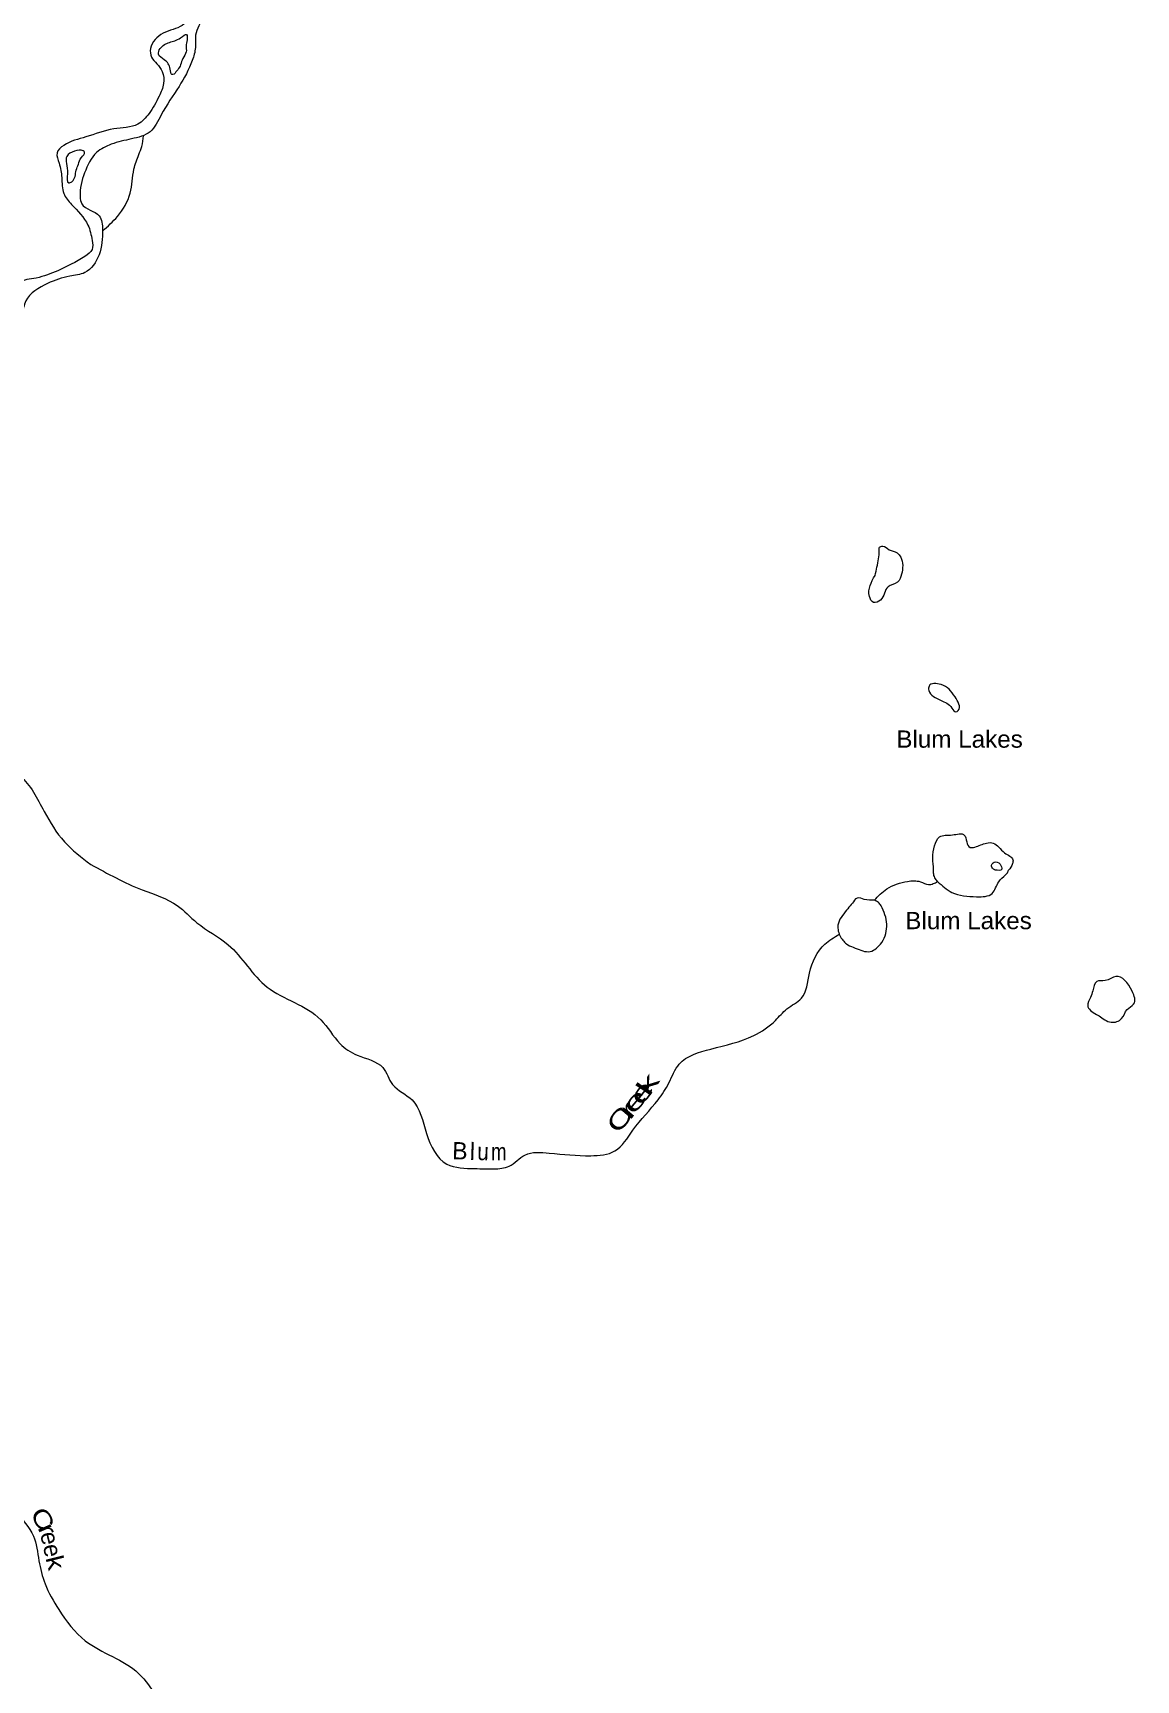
# Model space of a CAD drawing. Header units: feet. Extents: x -244583 to 4, y 367440 to 553773.
# Drawn here: x -131334 to -118539, y 450412 to 469520 of the extents above; entities that cross this region are included whole.
import ezdxf
from ezdxf.enums import TextEntityAlignment as Align

# ---------------------------------------------------------------- set-up
doc = ezdxf.new("R2010")
doc.units = ezdxf.units.FT
doc.header["$LTSCALE"] = 80
doc.layers.add('39', color=7, linetype='Continuous', lineweight=13)
doc.layers.add('41', color=7, linetype='Continuous')

msp = doc.modelspace()

# ---------------------------------------------------------------- linework, layer by layer
at = {"layer": '39'}
for points in [[(-121812.17, 473198.89), (-121918.25, 473084.23), (-122073.12, 472921.52), (-122209.55, 472791.05), (-122315.69, 472654.28), (-122456.28, 472507.66), (-122639.17, 472385.63), (-123114.27, 472128.22), (-123275.47, 471927.13), (-123370.11, 471701.27), (-123521.18, 471502.12), (-123752.47, 471400.69), (-123997.13, 471410.61), (-124244.81, 471566.22), (-124468.26, 471715.57), (-124605.5, 471757.06), (-124949.25, 471769.75), (-125366.13, 471736.47), (-125646.32, 471584.82), (-125884.54, 471360.03), (-126108.41, 471163.46), (-126330.86, 471169.17), (-126853.23, 471377.41), (-127289.26, 471783.26), (-127386.14, 471812.3), (-127564.93, 471698.33), (-127967.53, 471395.88), (-128051.97, 471182.08), (-128092.15, 470933.55), (-128159.35, 470869.32), (-128317.67, 470789.58), (-128552.41, 470773.14), (-128822.94, 470841.93), (-128982.96, 470808.73), (-129066.88, 470667.75), (-129207.88, 470177.22), (-129354.82, 469704.94), (-129447.33, 469493.22), (-129450.35, 469351.64), (-129485.8, 469200.18), (-129639.61, 468899.9), (-129846.22, 468569.68), (-129975.02, 468374.42), (-130190.01, 468291.06), (-130425.07, 468228.09), (-130595.64, 468132.27), (-130734.84, 467896.62), (-130787.34, 467621.88), (-130767.72, 467536.77), (-130564.42, 467397.68), (-130527.12, 467237.59), (-130567.6, 466946.58), (-130732.89, 466739.45), (-130907.13, 466698.27), (-131164.59, 466613.21), (-131416.82, 466410.78), (-131458.4, 466251.28), (-131572.02, 465914.29), (-131709.29, 465664.47), (-131937.92, 465366.78), (-132216.51, 465154.43), (-132394.36, 465173.97), (-132584.4, 465185.51), (-132651.9, 465078.8), (-132748.5, 464861.04), (-132696.63, 464759.5), (-132460.1, 464456.3), (-132372.89, 464204.79), (-132328.71, 463872.69), (-132321.26, 463496.36)], [(-129412.3, 469871.26), (-129484.01, 469740.3), (-129602.26, 469607.67), (-129823.36, 469516.27), (-129970.24, 469339.35), (-129958.8, 469240.14), (-129896.65, 469162.8), (-129834.59, 469071.3), (-129819.4, 468931.6), (-129870.99, 468786.33), (-129987.7, 468584.9), (-130115.98, 468462.46), (-130397.52, 468405.91), (-130719.76, 468313.24), (-130977.31, 468216.05), (-131054.8, 468127.62), (-131031.35, 468010.11), (-131000.18, 467841.96), (-130975.19, 467657.68), (-130887.08, 467531.6), (-130696.64, 467291.46), (-130647.33, 467113.06), (-130648.07, 467007.87), (-130731.57, 466927.58), (-131046.23, 466762.03), (-131297.63, 466676.93), (-131492.2, 466619.72), (-131584.36, 466458.57), (-131697.03, 466255.09), (-131828.46, 465974.88), (-131877.42, 465914.56)], [(-129697.27, 469041.95), (-129621.66, 469150.62), (-129596.88, 469223.26), (-129555.89, 469299.83), (-129557.42, 469368.62), (-129546.81, 469439.35), (-129552.45, 469500.08), (-129621.47, 469464.18), (-129749.27, 469410.52), (-129859, 469338.52), (-129877.66, 469273.92), (-129811.37, 469208.69), (-129741.36, 469098.92), (-129721.56, 469038.08), (-129697.27, 469041.95)], [(-130805.44, 467994.95), (-130772.01, 468074.92), (-130735.18, 468135.33), (-130751.24, 468151.64), (-130850.37, 468148.34), (-130941.81, 468088.33), (-130944.42, 468005.41), (-130933.11, 467887.99), (-130917.69, 467780.66), (-130883.21, 467794.56), (-130831.7, 467927.69), (-130804.92, 467996.27)], [(-130526.78, 467221.63), (-130354.11, 467392.06), (-130206.58, 467662.04), (-130162.14, 467940.88), (-130106.35, 468108.37), (-130071.29, 468203.18), (-130052.83, 468325.48)], [(-121566.45, 463226.05), (-121631.34, 462983.24), (-121584.88, 462914.44), (-121503.97, 462940.75), (-121414.88, 463094.54), (-121305.64, 463149.18), (-121259.06, 463240.24), (-121269.02, 463438.53), (-121311.45, 463489.12), (-121404.45, 463525.53), (-121477.22, 463566), (-121513.63, 463553.85), (-121517.71, 463513.38), (-121525.87, 463418.28), (-121566.45, 463226.05)], [(-120801.07, 461777.33), (-120942.55, 461892.66), (-120940.49, 461943.24), (-120800.94, 461961.46), (-120639.26, 461817.81), (-120602.97, 461659.99), (-120629.28, 461643.8), (-120675.75, 461688.31), (-120801.07, 461777.33)], [(-133101.65, 461535.86), (-132854.72, 461275.06), (-132612.89, 461149.85), (-132216.75, 461110.46), (-131695.54, 461023.61), (-131486.04, 460902.68), (-131203.78, 460489.9), (-130969.62, 460138.16), (-130662.79, 459873.83)], [(-120887.09, 459810.41), (-120877.13, 460089.78), (-120818.41, 460192.98), (-120668.74, 460217.28), (-120531.23, 460215.26), (-120502.97, 460134.33), (-120464.6, 460071.61), (-120409.99, 460075.66), (-120272.44, 460122.21), (-120195.6, 460122.21), (-120064.23, 460008.91), (-119967.23, 459925.96), (-119971.3, 459883.46), (-120018.25, 459806.28)], [(-130662.79, 459873.83), (-130066.31, 459579.27), (-129659.44, 459396.21), (-129432.56, 459198.52), (-129070.06, 458942.5), (-128618.16, 458452.03), (-127996.55, 458073.26), (-127771.55, 457794.64), (-127573.1, 457661.62), (-127275.52, 457516.71), (-127161.91, 457320.76), (-126937.09, 457143.29), (-126768.52, 456751.23), (-126533.28, 456397.77), (-126207.55, 456346.01), (-125989.1, 456342.52), (-125811.16, 456373.33), (-125627.33, 456503.28), (-125346.22, 456526.26), (-124864.78, 456495.13), (-124583.73, 456550.48), (-124375.82, 456789.75), (-124083.16, 457144.56), (-123958.1, 457339.11), (-123837.12, 457557.93), (-123471.33, 457732.86), (-122974.04, 457887.9), (-122721.52, 458064.57), (-122588.26, 458198.45), (-122420.6, 458322.29), (-122326.04, 458613.88), (-122148.64, 458950.18), (-121983.3, 459063.81)], [(-120841.21, 459675.22), (-120873.34, 459719.81), (-120887.52, 459774.41), (-120887.06, 459812.64)], [(-120840.99, 459675.32), (-120675.23, 459549.96), (-120388.28, 459499.45), (-120208.47, 459537.91), (-120131.77, 459673.44), (-120053.01, 459752.33), (-120024.75, 459786.72), (-120018.25, 459806.28)], [(-120178.59, 459810.26), (-120216.02, 459853.09), (-120185.65, 459899.63), (-120116.91, 459877.38), (-120096.74, 459817.5), (-120177.8, 459809.35)], [(-121574.32, 459458.77), (-121430.94, 459590.26), (-121188.52, 459677.27), (-121041.02, 459673.26), (-120948.06, 459640.92), (-120891.49, 459651.04), (-120840.99, 459675.32)], [(-121791.67, 459474.02), (-121896.5, 459343.33), (-121997.33, 459169.08), (-121966.75, 459033.6), (-121883.66, 458942.77), (-121796.05, 458904.42)], [(-121796.05, 458904.42), (-121624.49, 458864.15), (-121489.17, 458969.35), (-121430.7, 459181.72), (-121497.5, 459394.07), (-121525.81, 459432.49), (-121574.14, 459458.94)], [(-121574.32, 459458.77), (-121691.52, 459468.86), (-121772.35, 459483), (-121791.67, 459474.02)], [(-118999.36, 458134.55), (-119100.44, 458235.65), (-119068.17, 458330.71), (-119041.95, 458407.57), (-118995.54, 458516.8), (-118896.54, 458526.93), (-118773.31, 458573.47), (-118585.3, 458405.64), (-118567.02, 458251.94), (-118641.75, 458191.25), (-118706.35, 458086.06), (-118829.58, 458043.57), (-118969.04, 458116.35), (-118999.36, 458134.55)], [(-137060.66, 456654.47), (-136800.35, 456519.06), (-136696.76, 456270.48), (-136609.76, 456252.49), (-136191.5, 456496.35), (-135772.86, 456521.71), (-135431.12, 456567.09), (-135263.17, 456529.09), (-135127.26, 456300.81), (-135203.8, 456120.55), (-135154.99, 455964.89), (-134760.14, 455717.05), (-134126.72, 455524.45), (-133404.72, 455566.78), (-133214.52, 455524.78), (-133084.61, 455266.14), (-132810.85, 454862.21), (-132391.73, 454610.38), (-132108.22, 454412.84), (-131889.2, 454083.62), (-131678.25, 453744.27), (-131523.8, 453325.86), (-131518.99, 452890.89), (-131591.14, 452510.34), (-131526.17, 452370.9), (-131327.45, 452082.1), (-131264.25, 451796.99), (-131192.99, 451528.09), (-131034.7, 451231.08), (-130726.63, 450867.7), (-130109.06, 450488.93), (-129892.16, 450214.33), (-129671.12, 449887.14), (-129478.34, 449527.51), (-129237.54, 449465.41), (-129017.13, 449496.32), (-128909.58, 449298.32), (-128822.07, 448991.02), (-128631.49, 448728.5), (-128457.19, 448530.67), (-128219.65, 448015.37), (-128154.26, 447637.2), (-128331.79, 447375.75), (-128369.71, 447082.29), (-128385.37, 446786.86), (-128390.66, 446341.74), (-128343.52, 445985.78), (-128340.64, 445494.15), (-128386.32, 445016.56), (-128594.25, 444785.38), (-128711.28, 444623.22)]]:
    msp.add_spline(points, degree=3, dxfattribs=at)

# ---------------------------------------------------------------- texts
at = {"layer": '41', "width": 1.05}
for p in [(-121320.14, 461228.37), (-121215.78, 459122.91)]:
    msp.add_text('Blum Lakes', height=200, dxfattribs=at).set_placement(p)
at = {"layer": '41'}
for s, rotation, width, p in [('k', 55.884, 1.8, (-124122.34, 457267.12)), ('e', 49.938, 1.85, (-124280.55, 457066.11)), ('e', 51.028, 1.8, (-124197.12, 457167.98)), ('C', 51.612, 1.55, (-124451.55, 456855.19)), ('r', 49.938, 2.05, (-124357.94, 456963.65)), ('u', 357.961, 0.9, (-126116.6, 456443.39)), ('m', 0.224, 0.8, (-125929.97, 456441.61)), ('C', 300.695, 1.35, (-131307.23, 452230.48)), ('r', 293.485, 1.45, (-131257.89, 452123.18)), ('k', 284.052, 1.2, (-131169.79, 451751.34))]:
    msp.add_text(s, height=200, rotation=rotation, dxfattribs=dict(at, width=width)).set_placement(p, align=Align.CENTER)
for s, rotation, p in [('B', 358.023, (-126384.76, 456452.18)), ('l', 358.023, (-126240.06, 456445.31)), ('e', 283.241, (-131235.64, 452036.84)), ('e', 281.756, (-131204.19, 451897.06))]:
    msp.add_text(s, height=200, rotation=rotation, dxfattribs=at).set_placement(p, align=Align.CENTER)

doc.saveas('drawing.dxf')
